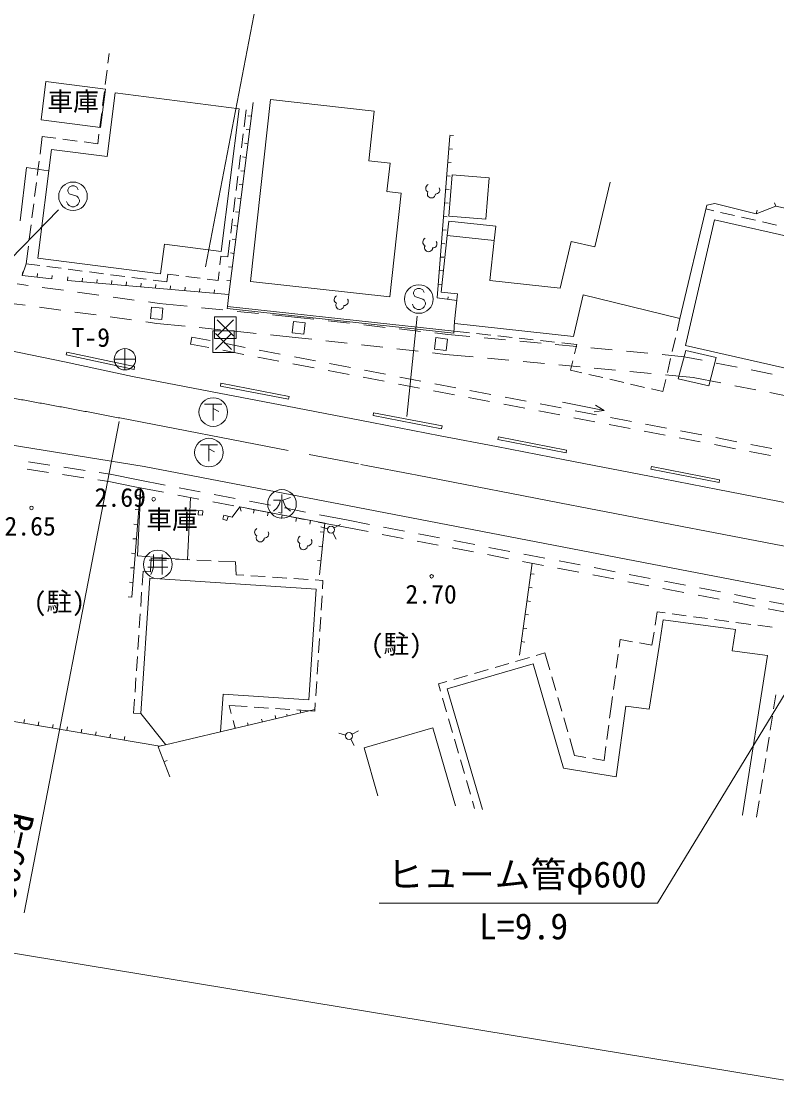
# Model space of a CAD drawing. Units: millimetres, scale not verified. Extents: x 40000 to 680000, y 20000 to 380000.
# Drawn here: x 205660 to 258478, y 246799 to 321269 of the extents above; entities that cross this region are included whole.
import ezdxf
from ezdxf.enums import TextEntityAlignment as Align

# ---------------------------------------------------------------- set-up
doc = ezdxf.new("R2010")
doc.units = ezdxf.units.MM
doc.header["$LTSCALE"] = 1000
doc.linetypes.add('CHAIN', pattern=[18.5, 12, -1.5, 3.5, -1.5])
for name, color, linetype, lineweight in [('M-BGD', 7, 'Continuous', 13), ('M-BGD-EXST', 7, 'Continuous', 13), ('M-BMK', 2, 'CHAIN', 13), ('M-BMK-OTRS', 5, 'Continuous', 13), ('M-BMK-ROW', 30, 'Continuous', 13), ('M-BMK-SRVR', 3, 'Continuous', 13), ('M-STR-HTXT', 7, 'Continuous', 13), ('M-STR-STRC', 7, 'Continuous', 13), ('M-STR-STRD', 7, 'Continuous', 13)]:
    doc.layers.add(name, color=color, linetype=linetype, lineweight=lineweight)
doc.styles.add('ＭＳ ゴシック', font='')
doc.styles.get('ＭＳ ゴシック').set_extended_font_data('MS Gothic')

msp = doc.modelspace()

# ---------------------------------------------------------------- linework, layer by layer
at = {"layer": 'M-BGD'}
for p, q in [((211804, 319019), (211718, 318343)), ((211656, 317847), (211530, 316855)), ((207365, 317049), (207053, 314368)), ((207365, 317049), (211543, 316519)), ((211203, 313841), (211543, 316519)), ((211467, 316359), (211342, 315366)), ((212216, 316258), (211654, 311810)), ((212216, 316258), (220897, 315139)), ((221683, 303066), (223089, 315788)), ((230342, 314987), (223089, 315788)), ((219636, 305165), (220897, 315139)), ((220161, 302147), (221874, 315585)), ((221244, 313895), (221393, 315076)), ((207053, 314368), (211203, 313841)), ((211279, 314870), (211154, 313878)), ((221752, 314625), (221504, 314656)), ((230342, 314987), (229957, 311508)), ((221629, 313665), (221381, 313697)), ((207123, 313206), (206968, 311978)), ((208073, 313084), (207123, 313206)), ((209560, 312892), (208568, 313020)), ((211006, 312706), (210056, 312828)), ((211091, 313382), (211006, 312706)), ((221056, 312407), (221181, 313399)), ((234737, 301932), (235622, 313265)), ((235624, 313299), (235873, 313279)), ((207771, 312310), (206809, 304701)), ((207771, 312310), (211654, 311810)), ((221507, 312705), (221259, 312737)), ((235550, 312352), (235800, 312332)), ((206905, 311482), (206780, 310490)), ((220868, 310919), (220993, 311911)), ((221385, 311745), (221137, 311777)), ((229957, 311508), (231448, 311343)), ((231448, 311343), (231229, 309356)), ((235476, 311405), (235726, 311386)), ((206030, 311030), (205576, 307308)), ((207537, 310808), (206030, 311030)), ((221262, 310786), (221014, 310817)), ((206717, 309994), (206591, 309002)), ((220679, 309431), (220805, 310423)), ((221140, 309826), (220892, 309857)), ((235402, 310459), (235652, 310439)), ((235550, 307637), (235782, 310527)), ((235782, 310527), (238373, 310320)), ((238373, 310320), (238142, 307429)), ((245753, 305492), (246825, 310007)), ((231207, 309343), (231250, 309368)), ((231229, 309356), (232222, 309246)), ((232222, 309246), (231421, 301990)), ((235329, 309512), (235578, 309493)), ((206529, 308506), (206403, 307514)), ((220491, 307943), (220617, 308935)), ((221017, 308866), (220769, 308898)), ((235255, 308565), (235504, 308546)), ((253596, 308399), (254141, 308522)), ((257050, 307805), (254141, 308522)), ((258412, 308338), (257050, 307805)), ((258412, 308338), (258321, 308570)), ((271793, 305431), (258412, 308338)), ((220895, 307906), (220647, 307938)), ((235181, 307619), (235430, 307599)), ((235550, 307637), (238142, 307429)), ((254072, 308014), (253534, 308137)), ((255534, 307679), (254559, 307902)), ((256996, 307344), (256021, 307568)), ((257050, 307805), (257110, 308047)), ((206341, 307018), (206215, 306026)), ((220303, 306455), (220429, 307447)), ((220773, 306946), (220525, 306978)), ((235552, 307286), (235444, 306291)), ((235552, 307286), (238832, 306929)), ((238832, 306929), (238725, 305935)), ((252107, 298596), (254121, 307387)), ((254121, 307387), (262858, 305386)), ((258458, 307009), (257483, 307233)), ((235012, 302315), (235444, 306291)), ((235107, 306671), (235356, 306652)), ((235444, 306291), (238725, 305935)), ((206153, 305530), (205997, 304302)), ((215669, 305677), (215401, 303594)), ((215669, 305677), (219636, 305165)), ((220091, 304778), (220241, 305959)), ((220650, 305987), (220402, 306018)), ((235033, 305723), (235282, 305704)), ((238725, 305935), (238420, 303128)), ((243327, 302588), (244107, 305873)), ((244107, 305873), (245753, 305492)), ((206809, 304701), (215401, 303594)), ((219543, 304228), (219604, 304836)), ((219604, 304836), (220091, 304778)), ((220528, 305027), (220280, 305058)), ((234959, 304775), (235208, 304756)), ((205725, 303493), (205997, 304302)), ((205997, 304302), (206948, 304179)), ((207444, 304115), (208436, 303987)), ((208931, 303923), (209923, 303796)), ((220405, 304067), (220158, 304099)), ((205725, 303493), (205755, 303741)), ((207797, 303242), (205725, 303493)), ((206761, 303367), (206791, 303615)), ((207797, 303242), (207827, 303490)), ((208898, 303145), (208920, 303394)), ((220161, 302147), (208898, 303145)), ((209922, 303055), (209944, 303304)), ((210419, 303732), (211411, 303604)), ((210946, 302964), (210968, 303213)), ((211907, 303540), (212899, 303412)), ((211970, 302873), (211992, 303122)), ((213395, 303348), (214386, 303221)), ((214882, 303157), (215833, 303034)), ((215833, 303034), (215903, 303578)), ((216677, 303478), (215903, 303578)), ((218164, 303287), (217172, 303414)), ((219434, 303123), (218660, 303223)), ((219434, 303123), (219494, 303731)), ((220283, 303107), (220035, 303139)), ((234885, 303828), (235134, 303808)), ((238420, 303128), (243327, 302588)), ((206128, 302790), (205374, 302894)), ((208605, 302449), (207119, 302654)), ((212993, 302783), (213016, 303032)), ((214017, 302692), (214039, 302941)), ((215041, 302601), (215063, 302850)), ((216065, 302510), (216087, 302759)), ((217089, 302420), (217111, 302669)), ((218113, 302329), (218135, 302578)), ((219137, 302238), (219159, 302487)), ((221683, 303066), (231421, 301990)), ((234811, 302880), (235060, 302860)), ((211082, 302108), (209596, 302313)), ((213558, 301767), (212072, 301972)), ((215303, 301527), (214549, 301630)), ((220081, 301319), (220161, 302147)), ((234737, 301932), (236117, 301727)), ((235012, 302315), (236167, 302189)), ((235517, 301999), (235490, 301820)), ((236167, 302189), (235958, 300266)), ((244261, 299214), (244953, 302126)), ((205162, 301510), (205939, 301403)), ((206930, 301267), (208416, 301062)), ((209407, 300926), (210893, 300721)), ((214691, 300479), (214760, 301274)), ((214760, 301274), (215555, 301204)), ((217266, 301328), (215303, 301527)), ((215555, 301204), (215486, 300409)), ((219753, 301076), (218261, 301227)), ((220064, 301170), (220081, 301319)), ((220064, 301170), (235909, 299450)), ((235925, 299600), (220081, 301319)), ((222241, 300824), (220748, 300975)), ((211883, 300584), (213369, 300380)), ((214360, 300243), (215137, 300136)), ((215486, 300409), (214691, 300479)), ((215137, 300136), (217108, 299937)), ((225198, 300524), (223235, 300723)), ((224605, 299469), (224701, 300275)), ((224701, 300275), (225507, 300180)), ((226123, 300419), (225198, 300524)), ((225507, 300180), (225412, 299374)), ((228607, 300137), (227116, 300306)), ((235909, 299450), (235958, 300266)), ((235983, 300125), (244261, 299214)), ((251712, 300468), (251515, 299618)), ((218103, 299836), (219595, 299684)), ((220590, 299584), (222083, 299432)), ((225412, 299374), (224605, 299469)), ((231091, 299855), (229600, 300024)), ((233575, 299574), (232084, 299743)), ((235493, 299356), (234569, 299461)), ((235925, 299600), (236988, 299483)), ((237485, 299428), (238479, 299319)), ((217489, 298682), (217584, 299173)), ((218764, 298437), (217489, 298682)), ((218860, 298928), (217584, 299173)), ((221315, 298456), (219842, 298739)), ((223078, 299331), (225049, 299132)), ((225049, 299132), (225963, 299028)), ((226956, 298915), (228447, 298746)), ((229440, 298634), (230931, 298465)), ((234547, 298331), (234646, 299139)), ((234646, 299139), (235454, 299040)), ((235454, 299040), (235355, 298231)), ((237026, 299212), (235493, 299356)), ((239515, 298977), (238021, 299118)), ((238976, 299264), (239970, 299154)), ((240467, 299100), (241461, 298990)), ((242004, 298743), (240510, 298883)), ((241958, 298936), (242952, 298826)), ((244493, 298508), (242999, 298649)), ((243449, 298771), (244512, 298654)), ((244346, 298000), (244512, 298654)), ((251401, 299131), (251175, 298157)), ((221219, 297966), (219746, 298249)), ((223771, 297985), (222297, 298268)), ((231925, 298352), (233415, 298183)), ((234409, 298070), (235322, 297966)), ((235355, 298231), (234547, 298331)), ((235322, 297966), (237259, 297786)), ((246982, 298274), (245488, 298414)), ((249471, 298039), (247977, 298180)), ((251999, 297801), (250466, 297945)), ((252115, 298228), (251599, 296243)), ((265842, 295449), (252107, 298596)), ((252115, 298228), (254252, 297736)), ((223674, 297494), (222201, 297777)), ((226129, 297023), (224656, 297306)), ((226226, 297514), (224753, 297797)), ((228681, 297042), (227208, 297325)), ((238255, 297693), (239749, 297553)), ((240744, 297460), (242238, 297321)), ((243233, 297228), (244727, 297088)), ((244057, 296861), (244223, 297515)), ((251062, 297670), (250835, 296696)), ((253264, 297551), (251999, 297801)), ((253737, 295753), (254252, 297736)), ((255717, 297067), (254245, 297357)), ((228585, 296552), (227111, 296835)), ((231136, 296571), (229663, 296854)), ((244856, 296675), (244057, 296861)), ((246317, 296336), (245343, 296562)), ((245723, 296995), (247216, 296856)), ((248212, 296763), (249705, 296624)), ((250701, 296531), (252638, 296350)), ((258169, 296582), (256698, 296873)), ((231040, 296080), (229567, 296363)), ((233495, 295609), (232022, 295892)), ((233591, 296100), (232118, 296382)), ((236046, 295628), (234573, 295911)), ((247778, 295997), (246804, 296223)), ((249239, 295658), (248265, 295884)), ((250722, 296209), (250524, 295360)), ((251599, 296243), (253737, 295753)), ((252638, 296350), (254569, 295968)), ((255550, 295775), (257022, 295484)), ((235950, 295138), (234477, 295420)), ((238405, 294666), (236932, 294949)), ((238501, 295157), (237028, 295440)), ((240957, 294686), (239484, 294968)), ((250524, 295360), (249726, 295545)), ((258003, 295290), (259474, 295000)), ((240860, 294195), (239387, 294478)), ((243412, 294214), (241939, 294497)), ((243507, 294629), (246404, 294046)), ((246404, 294046), (245814, 294404)), ((243315, 293724), (241842, 294006)), ((245771, 293252), (244298, 293535)), ((245867, 293743), (244394, 294026)), ((246404, 294046), (245722, 293944)), ((248322, 293271), (246849, 293554)), ((248226, 292781), (246753, 293064)), ((250777, 292800), (249304, 293083)), ((250681, 292309), (249208, 292592)), ((253136, 291838), (251663, 292121)), ((253232, 292329), (251759, 292611)), ((255688, 291857), (254215, 292140)), ((255591, 291367), (254118, 291649)), ((258143, 291386), (256670, 291669)), ((207645, 290219), (206162, 290443)), ((258046, 290895), (256573, 291178)), ((207561, 289706), (206078, 289929)), ((210117, 289846), (208634, 290070)), ((211869, 289582), (211106, 289697)), ((210034, 289333), (208550, 289557)), ((211778, 289070), (211022, 289184)), ((213725, 288677), (211778, 289070)), ((213826, 289187), (211869, 289582)), ((215713, 288823), (213826, 289187)), ((213384, 280988), (213987, 288626)), ((215613, 288313), (213725, 288677)), ((213794, 283872), (214019, 288620)), ((218168, 288351), (216695, 288634)), ((213945, 288100), (213696, 288119)), ((218068, 287840), (216595, 288124)), ((217486, 287953), (217282, 283601)), ((220523, 287368), (219050, 287651)), ((220623, 287878), (219150, 288162)), ((223077, 287406), (221605, 287689)), ((213865, 287084), (213616, 287103)), ((218353, 287013), (217444, 287068)), ((218030, 286737), (218054, 287036)), ((218030, 286737), (218329, 286713)), ((218353, 287013), (218329, 286713)), ((219829, 286712), (219747, 286424)), ((220396, 286572), (219829, 286712)), ((220947, 287290), (220396, 286572)), ((220947, 287290), (221025, 286991)), ((226876, 286147), (220947, 287290)), ((222978, 286895), (221505, 287179)), ((221935, 287099), (221888, 286854)), ((222923, 286909), (222876, 286663)), ((223911, 286718), (223864, 286473)), ((225532, 286933), (224059, 287217)), ((228402, 286381), (226514, 286744)), ((213785, 286068), (213536, 286087)), ((220035, 286342), (219747, 286424)), ((220117, 286630), (220035, 286342)), ((225433, 286423), (223960, 286706)), ((224900, 286528), (224852, 286282)), ((225888, 286337), (225841, 286092)), ((228303, 285870), (226415, 286234)), ((226876, 286147), (226513, 282536)), ((230000, 286073), (228402, 286381)), ((226813, 285519), (226564, 285544)), ((229902, 285562), (228303, 285870)), ((232357, 285089), (230884, 285373)), ((232455, 285600), (230982, 285884)), ((234910, 285127), (233437, 285411)), ((213705, 285052), (213456, 285071)), ((226713, 284525), (226464, 284550)), ((234811, 284616), (233338, 284900)), ((237365, 284654), (235892, 284938)), ((213625, 284036), (213375, 284055)), ((213794, 283872), (217282, 283601)), ((214906, 283968), (214906, 283068)), ((215506, 283968), (215506, 282568)), ((237266, 284143), (235793, 284427)), ((239721, 283670), (238248, 283954)), ((239819, 284181), (238347, 284465)), ((242274, 283708), (240801, 283992)), ((213544, 283020), (213295, 283039)), ((214506, 283068), (215906, 283068)), ((214606, 283568), (215806, 283568)), ((214749, 283717), (214697, 282744)), ((214749, 283717), (215947, 283660)), ((214906, 283068), (214806, 282768)), ((216446, 283637), (217445, 283590)), ((217944, 283566), (218943, 283520)), ((219443, 283496), (220641, 283440)), ((220641, 283440), (220678, 282544)), ((226613, 283530), (226364, 283555)), ((241371, 283353), (240490, 276920)), ((242176, 283197), (240703, 283481)), ((244631, 282724), (243158, 283008)), ((244729, 283235), (243256, 283519)), ((247184, 282762), (245711, 283046)), ((214641, 282310), (214012, 272831)), ((214107, 281816), (214171, 282786)), ((214171, 282786), (214697, 282744)), ((214641, 282310), (226273, 281539)), ((214806, 282768), (214706, 282568)), ((220678, 282544), (221221, 282509)), ((221720, 282478), (222718, 282414)), ((223217, 282382), (224215, 282318)), ((224714, 282286), (225712, 282223)), ((241269, 282612), (241517, 282578)), ((247086, 282251), (245613, 282535)), ((249639, 282289), (248166, 282573)), ((213464, 282004), (213215, 282023)), ((226273, 281539), (225760, 273785)), ((226211, 282191), (226754, 282156)), ((226754, 282156), (226717, 281572)), ((241139, 281664), (241387, 281630)), ((249540, 281779), (248068, 282062)), ((251995, 281306), (250522, 281589)), ((252094, 281816), (250621, 282100)), ((254549, 281343), (253076, 281627)), ((213384, 280988), (213135, 281007)), ((214007, 280320), (214074, 281318)), ((226686, 281073), (226624, 280075)), ((254450, 280833), (252977, 281116)), ((257003, 280870), (255531, 281154)), ((241009, 280715), (241257, 280681)), ((256905, 280360), (255432, 280643)), ((259360, 279887), (257887, 280170)), ((259458, 280397), (257985, 280681)), ((213908, 278823), (213974, 279821)), ((226592, 279576), (226530, 278578)), ((240879, 279766), (241127, 279732)), ((250122, 279946), (249978, 279027)), ((250668, 279873), (250122, 279946)), ((250540, 279386), (250249, 277536)), ((250540, 279386), (255596, 278714)), ((252155, 279676), (251163, 279808)), ((253642, 279478), (252650, 279610)), ((255128, 279280), (254137, 279412)), ((240749, 278818), (240997, 278784)), ((249900, 278533), (249756, 277614)), ((255596, 278714), (255363, 277232)), ((256169, 279142), (255624, 279215)), ((256665, 279076), (256169, 279142)), ((258152, 278879), (257161, 279010)), ((213809, 277326), (213875, 278324)), ((226499, 278079), (226437, 277081)), ((240620, 277869), (240867, 277835)), ((247529, 278018), (247458, 277489)), ((247529, 278018), (248397, 277864)), ((248889, 277777), (249757, 277623)), ((241664, 276899), (242262, 277073)), ((242262, 277073), (242607, 275887)), ((250249, 277536), (249558, 273142)), ((255363, 277232), (257841, 276902)), ((213710, 275830), (213776, 276827)), ((226405, 276582), (226343, 275584)), ((235443, 274570), (241441, 276313)), ((238783, 276061), (239743, 276340)), ((240223, 276480), (241183, 276759)), ((241441, 276313), (243563, 269016)), ((247393, 276994), (247261, 276002)), ((257841, 276902), (256085, 265742)), ((237342, 275643), (238303, 275922)), ((189775, 274892), (215344, 270562)), ((213610, 274333), (213677, 275331)), ((226312, 275085), (226249, 274087)), ((234824, 274910), (235422, 275084)), ((234973, 274396), (234824, 274910)), ((235902, 275224), (236862, 275503)), ((242746, 275406), (243025, 274446)), ((247195, 275507), (247063, 274515)), ((219773, 274182), (219582, 271559)), ((225760, 273785), (219773, 274182)), ((235443, 274570), (237897, 266130)), ((258264, 273155), (258419, 274142)), ((213513, 272864), (213577, 273834)), ((221442, 273318), (220195, 273401)), ((220343, 272844), (220195, 273401)), ((226218, 273588), (226182, 273004)), ((235392, 272956), (235113, 273916)), ((243165, 273966), (243444, 273006)), ((246927, 273491), (246797, 272516)), ((246997, 274020), (246927, 273491)), ((247918, 273360), (247259, 268403)), ((249558, 273142), (247918, 273360)), ((213513, 272864), (214012, 272831)), ((214012, 272831), (215757, 270659)), ((215344, 270562), (226181, 273113)), ((222939, 273219), (221941, 273285)), ((223400, 272688), (223465, 272473)), ((224436, 273120), (223438, 273186)), ((224215, 272804), (224257, 272660)), ((226182, 273004), (224935, 273087)), ((225156, 273057), (225209, 272884)), ((258031, 271673), (258186, 272661)), ((205835, 272172), (205877, 272418)), ((206839, 272002), (206881, 272248)), ((207843, 271832), (207884, 272078)), ((208846, 271662), (208888, 271908)), ((220619, 271803), (220471, 272361)), ((220560, 272020), (220614, 271802)), ((221478, 272193), (221523, 272016)), ((222459, 272435), (222513, 272249)), ((229622, 270447), (234443, 271845)), ((234443, 271845), (236030, 266372)), ((235811, 271515), (235531, 272476)), ((243584, 272526), (243863, 271565)), ((246731, 272021), (246600, 271029)), ((209850, 271492), (209892, 271738)), ((210854, 271322), (210896, 271568)), ((211858, 271152), (211899, 271398)), ((212861, 270982), (212903, 271228)), ((227852, 271468), (228332, 271331)), ((228791, 271384), (229228, 271627)), ((244003, 271085), (244347, 269899)), ((257798, 270191), (257953, 271179)), ((215228, 270516), (215461, 270607)), ((215228, 270516), (216037, 268419)), ((228694, 271044), (228938, 270608)), ((229622, 270447), (230600, 267076)), ((236229, 270075), (235950, 271035)), ((246534, 270534), (246404, 269559)), ((236648, 268635), (236369, 269595)), ((244347, 269899), (245129, 269770)), ((245622, 269688), (246404, 269559)), ((257564, 268709), (257720, 269697)), ((215632, 269468), (215865, 269558)), ((243563, 269016), (247259, 268403)), ((237067, 267194), (236788, 268155)), ((257331, 267227), (257487, 268215)), ((237356, 266200), (237206, 266714)), ((257073, 265587), (257254, 266734)), ((256064, 265730), (256107, 265754))]:
    msp.add_line(p, q, dxfattribs=at)
msp.add_lwpolyline([(244953, 302126), (251712, 300468), (253596, 308399)], dxfattribs=at)
for centre, radius in [((214914, 287829), 125), ((206371, 287225), 125), ((215206, 283268), 1000), ((234348, 282439), 125), ((228573, 271263), 250)]:
    msp.add_circle(centre, radius, dxfattribs=at)
for centre, radius, start, end in [((234224, 309583), 288, 114.70714, 241.57764), ((234333, 309190), 283, 150.42064, 357.79164), ((234633, 309467), 288, 266.63464, 33.50514), ((234025, 305822), 288, 114.70714, 241.57764), ((234134, 305429), 283, 150.42064, 357.79164), ((234433, 305706), 288, 266.63464, 33.50514), ((227825, 301792), 288, 114.70714, 241.57764), ((228234, 301676), 288, 266.63624, 33.50354), ((227934, 301399), 283, 150.42064, 357.79164), ((222260, 285518), 288, 114.70834, 241.57644), ((222369, 285125), 283, 150.42064, 357.79164), ((222669, 285401), 288, 266.63424, 33.50554), ((225282, 284975), 288, 114.70674, 241.57804), ((225391, 284582), 283, 150.42064, 357.79164), ((225691, 284859), 288, 266.63584, 33.50394)]:
    msp.add_arc(centre, radius, start, end, dxfattribs=at)
at = {"layer": 'M-BGD-EXST'}
for p, q in [((218476, 294479), (219676, 294479)), ((219076, 294479), (219076, 293329)), ((219076, 294179), (219476, 293979)), ((218179, 291647), (219379, 291647)), ((218779, 291647), (218779, 290497)), ((218779, 291347), (219179, 291147)), ((223287, 287755), (223787, 287755)), ((223687, 287455), (223537, 287205)), ((223787, 287755), (223687, 287455)), ((223887, 288155), (223887, 286855)), ((224487, 287955), (223937, 287755)), ((223937, 287755), (224137, 287305)), ((223537, 287205), (223287, 287005)), ((223887, 286855), (223637, 286905)), ((224137, 287305), (224287, 287155)), ((224287, 287155), (224487, 287005)), ((227532, 285821), (227969, 286064)), ((226593, 285905), (227073, 285768)), ((227435, 285482), (227678, 285045))]:
    msp.add_line(p, q, dxfattribs=at)
for centre, radius in [((219076, 293929), 1000), ((218779, 291097), 1000), ((223887, 287505), 1000), ((227314, 285700), 250)]:
    msp.add_circle(centre, radius, dxfattribs=at)
at = {"layer": 'M-BMK'}
msp.add_lwpolyline([(212538, 293514), (229405, 290263), (229896, 290168), (232842, 289600), (233333, 289505), (244134, 287423), (244625, 287329), (252480, 285814), (252971, 285720), (263772, 283638), (264263, 283543), (272119, 282029), (272610, 281934), (291757, 278243), (292248, 278148), (299777, 276697)], dxfattribs=at)
msp.add_arc((98967, -295636), 599997, 79.08888, 79.812, dxfattribs=at)
at = {"layer": 'M-BMK-OTRS'}
for points in [[(199991, 299251), (204726, 298268), (208689, 297437), (213443, 296425), (219483, 295257), (224251, 294336), (230164, 293192), (234944, 292267), (238888, 291511), (243656, 290581), (249578, 289437), (254352, 288506), (260236, 287380), (265017, 286456)], [(262228, 280882), (228591, 287363), (214262, 290125), (204006, 291787), (190567, 293727)]]:
    msp.add_lwpolyline(points, dxfattribs=at)
at = {"layer": 'M-BMK-ROW'}
for p, q in [((219174, 299081), (219174, 300581)), ((219174, 300581), (220674, 300581)), ((219362, 300393), (220487, 299268)), ((220487, 300393), (219362, 299268)), ((220674, 300581), (220674, 299081)), ((219051, 298107), (219051, 299607)), ((219051, 299607), (220551, 299607)), ((219238, 299420), (220363, 298295)), ((220363, 299420), (219238, 298295)), ((220551, 299607), (220551, 298107)), ((220674, 299081), (219174, 299081)), ((220551, 298107), (219051, 298107))]:
    msp.add_line(p, q, dxfattribs=at)
at = {"layer": 'M-BMK-SRVR'}
for p, q in [((212906, 298375), (212906, 296875)), ((212156, 297625), (213656, 297625)), ((212491, 293269), (205866, 258903))]:
    msp.add_line(p, q, dxfattribs=at)
msp.add_circle((212906, 297625), 750, dxfattribs=at)
at = {"layer": 'M-STR-HTXT'}
for p, q in [((218529, 304083), (225210, 338787)), ((262358, 279671), (250132, 259575)), ((250132, 259575), (230687, 259575))]:
    msp.add_line(p, q, dxfattribs=at)
msp.add_lwpolyline([(118386, 267044), (158809, 263696), (293127, 241558)], dxfattribs=at)
at = {"layer": 'M-STR-STRC'}
for p, q in [((209002, 309660), (208911, 309479)), ((208911, 309479), (208911, 309388)), ((208911, 309388), (209002, 309206)), ((209184, 309751), (209002, 309660)), ((209002, 309206), (209548, 309024)), ((209366, 309751), (209184, 309751)), ((209548, 309660), (209366, 309751)), ((209638, 309479), (209548, 309660)), ((208911, 308479), (208820, 308660)), ((209002, 308388), (208911, 308479)), ((209184, 308297), (209002, 308388)), ((209548, 308388), (209366, 308297)), ((209548, 309024), (209638, 308933)), ((209638, 308479), (209548, 308388)), ((209638, 308933), (209729, 308751)), ((209729, 308660), (209638, 308479)), ((209729, 308751), (209729, 308660)), ((200435, 300057), (208262, 308087)), ((209366, 308297), (209184, 308297)), ((233184, 302474), (233093, 302292)), ((233366, 302565), (233184, 302474)), ((233547, 302565), (233366, 302565)), ((233729, 302474), (233547, 302565)), ((233820, 302292), (233729, 302474)), ((233093, 302292), (233093, 302201)), ((233093, 302201), (233184, 302019)), ((233184, 302019), (233729, 301837)), ((233729, 301837), (233820, 301746)), ((233820, 301746), (233911, 301565)), ((233093, 301292), (233002, 301474)), ((233184, 301201), (233093, 301292)), ((233366, 301110), (233184, 301201)), ((233547, 301110), (233366, 301110)), ((233729, 301201), (233547, 301110)), ((233820, 301292), (233729, 301201)), ((233911, 301474), (233820, 301292)), ((233911, 301565), (233911, 301474)), ((232626, 293624), (233328, 300637))]:
    msp.add_line(p, q, dxfattribs=at)
for centre in [(209275, 309024), (233456, 301837)]:
    msp.add_circle(centre, 1000, dxfattribs=at)
at = {"layer": 'M-STR-STRD'}
for p, q in [((208793, 297926), (208834, 298122)), ((208793, 297926), (213543, 296915)), ((208834, 298122), (213583, 297111)), ((213543, 296915), (213583, 297111)), ((219578, 295748), (219615, 295945)), ((219578, 295748), (224346, 294827)), ((219615, 295945), (224384, 295024)), ((224384, 295024), (224346, 294827)), ((230259, 293683), (230297, 293879)), ((230259, 293683), (235038, 292758)), ((230297, 293879), (235076, 292955)), ((235076, 292955), (235038, 292758)), ((239021, 292198), (238983, 292002)), ((238983, 292002), (243751, 291072)), ((239021, 292198), (243789, 291268)), ((243789, 291268), (243751, 291072)), ((249712, 290124), (249674, 289927)), ((249674, 289927), (254447, 288997)), ((249712, 290124), (254485, 289194)), ((254485, 289194), (254447, 288997))]:
    msp.add_line(p, q, dxfattribs=at)

# ---------------------------------------------------------------- texts
at = {"layer": 'M-BGD', "style": 'ＭＳ ゴシック'}
for s, p in [('車庫', (207483, 314610)), ('2.69', (210785, 286903)), ('車庫', (214402, 285350)), ('2.65', (204480, 284892)), ('2.70', (232517, 280132))]:
    msp.add_text(s, height=1320, dxfattribs=at).set_placement(p, align=Align.BOTTOM_LEFT)
for p in [(208314, 280660), (231890, 277696)]:
    msp.add_text('(駐)', height=1320, dxfattribs=at).set_placement(p, align=Align.MIDDLE_CENTER)
at = {"layer": 'M-BMK-SRVR', "style": 'ＭＳ ゴシック'}
msp.add_text('T-9', height=1320, dxfattribs=at).set_placement((209170, 298096), align=Align.BOTTOM_LEFT)
msp.add_text('R=600', height=1833, rotation=257.267, dxfattribs=at).set_placement((205691, 265869), align=Align.MIDDLE_LEFT)
at = {"layer": 'M-STR-HTXT', "style": 'ＭＳ ゴシック'}
for s, p in [('ヒューム管φ600', (231255, 260113)), ('L=9.9', (237661, 256487))]:
    msp.add_text(s, height=1833, dxfattribs=at).set_placement(p, align=Align.BOTTOM_LEFT)

doc.saveas('drawing.dxf')
